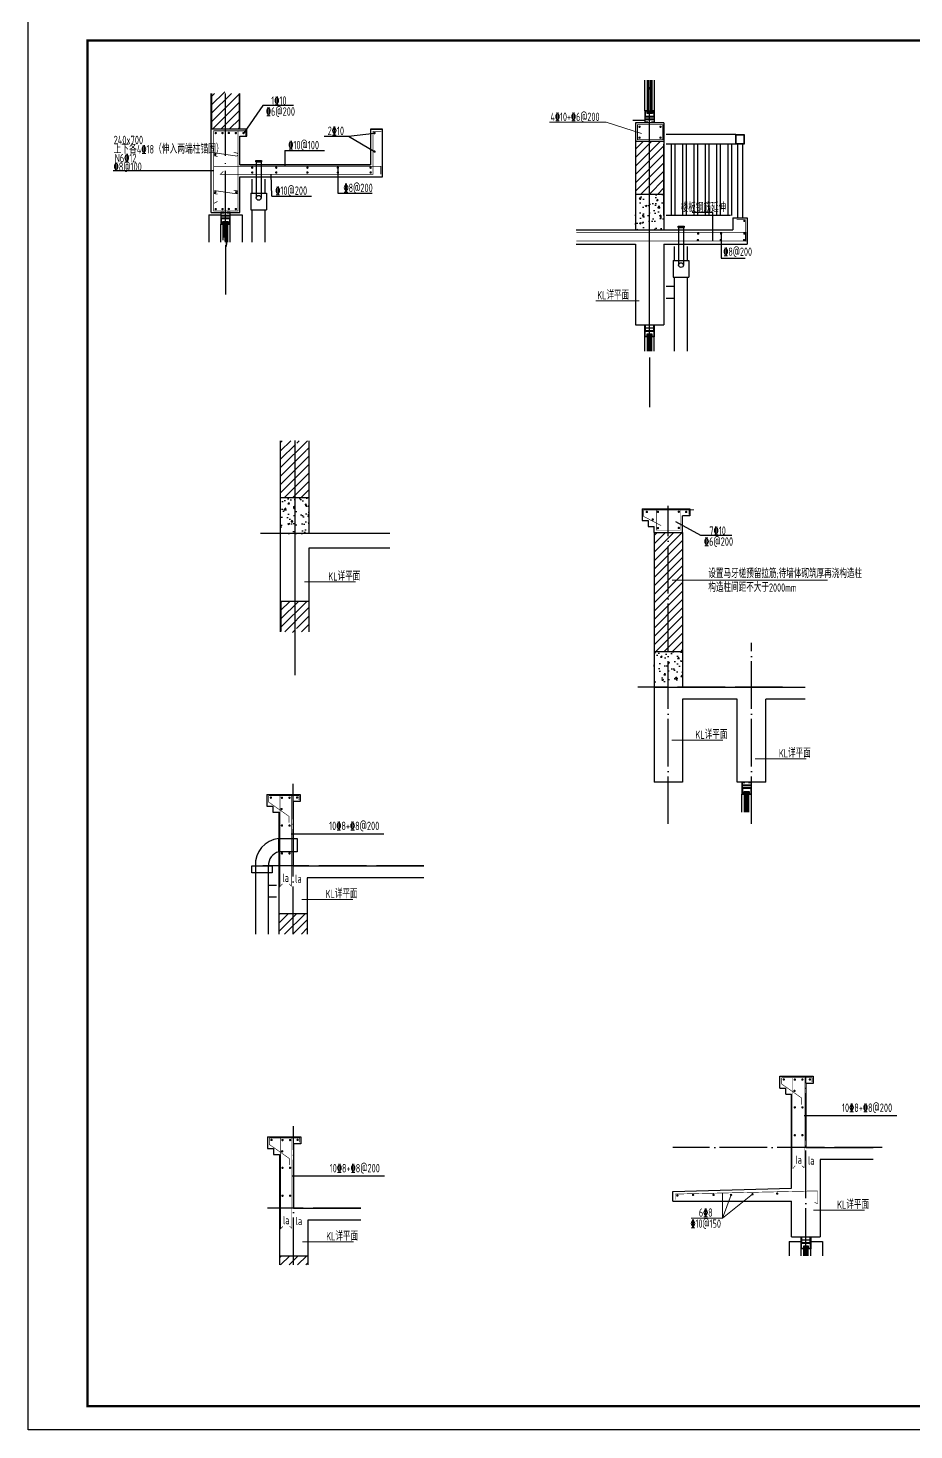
# Model space of a CAD drawing. Extents: x -638872 to -278819, y -139534 to 213996.
# Drawn here: x -353119 to -345667, y -121714 to -109929 of the extents above; entities that cross this region are included whole.
import ezdxf
from ezdxf.enums import TextEntityAlignment as Align

# ---------------------------------------------------------------- set-up
doc = ezdxf.new("R2010")
doc.units = 0
doc.header["$LTSCALE"] = 1000
doc.header["$MEASUREMENT"] = 0
doc.linetypes.add('DOTE', pattern=[2.42, 2, -0.2, 0.02, -0.2])
for name, color, linetype in [('0 - 填充', 250, 'CONTINUOUS'), ('AXIS', 171, 'CONTINUOUS'), ('BALCONY', 6, 'CONTINUOUS'), ('DOTE', 14, 'DOTE'), ('E_WINDOW', 132, 'CONTINUOUS'), ('LATRINE', 6, 'CONTINUOUS'), ('LVTRY', 6, 'CONTINUOUS'), ('PUB_HATCH', 8, 'CONTINUOUS'), ('PUB_WALL', 9, 'CONTINUOUS'), ('REIN', 1, 'CONTINUOUS'), ('S_WALL', 9, 'CONTINUOUS'), ('SURFACE', 6, 'CONTINUOUS'), ('THICK', 6, 'CONTINUOUS'), ('TK', 4, 'CONTINUOUS'), ('WALL', 9, 'CONTINUOUS'), ('WINDOW', 140, 'CONTINUOUS'), ('室外线条', 151, 'CONTINUOUS'), ('栏杆', 144, 'CONTINUOUS')]:
    doc.layers.add(name, color=color, linetype=linetype)
for name, color, linetype, lineweight in [('COLU_DIM', 3, 'CONTINUOUS', 0), ('COLU_HATCH', 251, 'CONTINUOUS', 0), ('FLOOR_UP_TEXT', 7, 'CONTINUOUS', 0), ('REIND', 1, 'CONTINUOUS', 0), ('REINL', 1, 'CONTINUOUS', 0)]:
    doc.layers.add(name, color=color, linetype=linetype, lineweight=lineweight)
doc.styles.add('TSSD_REIN', font='tssdeng.shx', dxfattribs={"width": 0.7, "bigfont": 'tssdchn.shx'})
pattern_1 = [(45, (-847765.317, -612588.153), (-35.3553532, 35.3553532), [])]

# ---------------------------------------------------------------- blocks, each defined once
blk = doc.blocks.new('GeYuanFrame_32046168', base_point=(20.09, 4.53))
at = {"layer": 'TK'}
blk.add_lwpolyline([(20.09, 4.53), (20.09, 598.53), (861.09, 598.53), (861.09, 4.53)], close=True, dxfattribs=at)
at = {"layer": 'TK', "const_width": 1}
blk.add_lwpolyline([(45.09, 588.53), (851.09, 588.53), (851.09, 14.53), (45.09, 14.53)], close=True, dxfattribs=at)

msp = doc.modelspace()

# ---------------------------------------------------------------- hatches: boundary and pattern name
at = {"layer": '0 - 填充'}
h = msp.add_hatch(dxfattribs=at)
h.set_pattern_fill('普通砖', color=256, scale=20, style=0)
h.set_pattern_definition([(45, (-967577.356, -524839.673), (-35.3553532, 35.3553532), [])])
h.paths.add_polyline_path([(-351457.78, -110779.5), (-351337.78, -110779.5), (-351337.78, -110478.34), (-351439.66, -110478.34), (-351454.56, -110520.34), (-351457.78, -110502.12)])
h.paths.add_polyline_path([(-351457.78, -110502.12), (-351469.37, -110436.34), (-351484.66, -110478.34), (-351577.78, -110478.34), (-351577.78, -110779.5), (-351457.78, -110779.5)])
h = msp.add_hatch(dxfattribs=at)
h.set_pattern_fill('普通砖', color=256, scale=20, style=0)
h.set_pattern_definition([(45, (-813955.494, -457462.36), (-35.355353, 35.355353), [])])
h.paths.add_polyline_path([(-347770.53, -110879.08), (-348010.53, -110879.08), (-348010.53, -111325.08), (-347770.53, -111325.08)])
h = msp.add_hatch(dxfattribs=at)
h.set_pattern_fill('混凝土', color=256, scale=20, style=0)
h.set_pattern_definition([(50, (-813955.49, -457498.26), (143.452037, -12.550427), [15, -165]), (355, (-813955.5, -457498.26), (-27.750267, 150.438427), [12, -132]), (100.4514, (-813943.54, -457499.31), (115.701876, 137.88791), [12.748038, -140.228422]), (46.1842, (-813955.5, -457458.26), (213.44821, -33.103803), [22.5, -247.5]), (96.6356, (-813937.7, -457461.02), (186.93254, 194.823574), [19.12206, -210.3426]), (351.1842, (-813955.5, -457458.26), (186.93239, 194.82372), [18, -198]), (21, (-813935.49, -457468.26), (119.38141, -80.523778), [15, -165]), (326, (-813935.5, -457468.26), (48.663066, 145.03001), [12, -132]), (71.4514, (-813925.55, -457474.97), (168.044526, 64.5061), [12.748038, -140.228422]), (37.5, (-813955.494, -457498.26), (2.431971, 66.5787708), [0, -130.4, 0, -134, 0, -132.5]), (7.5, (-813955.494, -457498.26), (52.6139075, 78.882342), [0, -76.4, 0, -127.4, 0, -50.5]), (327.5, (-814000.094, -457498.26), (106.764487, -4.5109743), [0, -50, 0, -156, 0, -207]), (317.5, (-814020.09, -457498.26), (116.637234, 20.020996), [0, -65, 0, -103.6, 0, -147])])
h.paths.add_polyline_path([(-347770.53, -111325.08), (-348010.53, -111325.08), (-348010.53, -111625.08), (-347770.53, -111625.08)])
at = {"layer": 'PUB_HATCH'}
h = msp.add_hatch(dxfattribs=at)
h.set_pattern_fill('普通砖', color=256, scale=20, style=0)
h.set_pattern_definition(pattern_1)
h.paths.add_polyline_path([(-350802.73, -113398.51), (-350753.87, -113398.51), (-350753.87, -113475.24), (-350773.69, -113476.6)], flags=17)
h.paths.add_polyline_path([(-350851.37, -113398.51), (-350866.66, -113440.51), (-350874.06, -113398.51), (-350881.47, -113440.51), (-350896.37, -113398.51), (-350993.87, -113398.51), (-350993.87, -113878.51), (-350753.87, -113878.51), (-350753.87, -113581.78), (-350801.62, -113578.51), (-350753.87, -113575.24), (-350753.87, -113481.78), (-350801.62, -113478.51), (-350773.69, -113476.6), (-350802.73, -113398.51)])
h = msp.add_hatch(dxfattribs=at)
h.set_pattern_fill('混凝土', color=256, scale=20, style=0)
h.set_pattern_definition([(50, (-847765.32, -612624.05), (143.452037, -12.550427), [15, -165]), (355, (-847765.32, -612624.05), (-27.750267, 150.438427), [12, -132]), (100.4514, (-847753.36, -612625.1), (115.701876, 137.887908), [12.748038, -140.228422]), (46.1842, (-847765.32, -612584.05), (213.44821, -33.103803), [22.5, -247.5]), (96.6356, (-847747.53, -612586.81), (186.93254, 194.823574), [19.12206, -210.3426]), (351.1842, (-847765.32, -612584.05), (186.93239, 194.82372), [18, -198]), (21, (-847745.32, -612594.05), (119.38141, -80.523778), [15, -165]), (326, (-847745.32, -612594.05), (48.663066, 145.03001), [12, -132]), (71.4514, (-847735.37, -612600.77), (168.044526, 64.5061), [12.748038, -140.228422]), (37.5, (-847765.317, -612624.055), (2.431971, 66.5787708), [0, -130.4, 0, -134, 0, -132.5]), (7.5, (-847765.32, -612624.055), (52.6139075, 78.8823424), [0, -76.4, 0, -127.4, 0, -50.5]), (327.5, (-847809.917, -612624.055), (106.7644872, -4.5109743), [0, -50, 0, -156, 0, -207]), (317.5, (-847829.92, -612624.055), (116.637234, 20.020996), [0, -65, 0, -103.6, 0, -147])])
h.paths.add_polyline_path([(-350993.87, -113878.51), (-350753.87, -113878.51), (-350753.87, -114178.51), (-350993.87, -114178.51)])
h = msp.add_hatch(dxfattribs=at)
h.set_pattern_fill('普通砖', color=256, scale=20, style=0)
h.set_pattern_definition([(45, (-849751.256, -633558.27), (-35.3553532, 35.3553532), [])])
h.paths.add_polyline_path([(-347613.69, -114169.72), (-347853.69, -114169.72), (-347853.69, -115169.72), (-347613.69, -115169.72), (-347613.69, -114871.76), (-347646.43, -114869.52), (-347613.69, -114867.28), (-347613.69, -114772.45), (-347656.43, -114769.52), (-347613.69, -114766.59)])
h = msp.add_hatch(dxfattribs=at)
h.set_pattern_fill('普通砖', color=256, scale=20, style=0)
h.set_pattern_definition(pattern_1)
h.paths.add_polyline_path([(-350993.87, -114748.51), (-350753.87, -114748.51), (-350753.87, -115004.23), (-350851.37, -115004.23), (-350866.66, -114962.23), (-350881.47, -115046.23), (-350896.37, -115004.23), (-350993.87, -115004.23)])
h = msp.add_hatch(dxfattribs=at)
h.set_pattern_fill('混凝土', color=256, scale=20, style=0)
h.set_pattern_definition([(50, (-849751.26, -633594.17), (143.452037, -12.550427), [15, -165]), (355, (-849751.26, -633594.17), (-27.750267, 150.438427), [12, -132]), (100.4514, (-849739.3, -633595.22), (115.701876, 137.887908), [12.748038, -140.228422]), (46.1842, (-849751.26, -633554.17), (213.44821, -33.103803), [22.5, -247.5]), (96.6356, (-849733.47, -633556.93), (186.93254, 194.823574), [19.12206, -210.3426]), (351.1842, (-849751.26, -633554.17), (186.93239, 194.82372), [18, -198]), (21, (-849731.26, -633564.17), (119.38141, -80.523778), [15, -165]), (326, (-849731.26, -633564.17), (48.663066, 145.03001), [12, -132]), (71.4514, (-849721.31, -633570.88), (168.044526, 64.5061), [12.748038, -140.228422]), (37.5, (-849751.256, -633594.17), (2.431971, 66.5787708), [0, -130.4, 0, -134, 0, -132.5]), (7.5, (-849751.256, -633594.17), (52.6139075, 78.8823424), [0, -76.4, 0, -127.4, 0, -50.5]), (327.5, (-849795.856, -633594.17), (106.7644872, -4.5109743), [0, -50, 0, -156, 0, -207]), (317.5, (-849815.86, -633594.17), (116.637234, 20.020996), [0, -65, 0, -103.6, 0, -147])])
h.paths.add_polyline_path([(-347613.69, -115169.72), (-347853.69, -115169.72), (-347853.69, -115469.72), (-347613.69, -115469.72)])
h = msp.add_hatch(dxfattribs=at)
h.set_pattern_fill('普通砖', color=256, scale=20, style=0)
h.set_pattern_definition([(45, (-891837.644, -676949.74), (-35.3553532, 35.3553532), [])])
h.paths.add_polyline_path([(-350769.6, -117371.76), (-351009.6, -117371.76), (-351009.6, -117546.76), (-350769.6, -117546.76)])
h = msp.add_hatch(dxfattribs=at)
h.set_pattern_fill('普通砖', color=256, scale=20, style=0)
h.set_pattern_definition([(45, (-889138.9, -679614.313), (-35.3553532, 35.3553532), [])])
h.paths.add_polyline_path([(-350764.86, -120249.32), (-351004.86, -120249.32), (-351004.86, -120327.32), (-350764.86, -120327.32)])
at = {"layer": '栏杆'}
h = msp.add_hatch(dxfattribs=at)
h.set_pattern_fill('ANSI32', color=250, scale=20, angle=45)
h.set_pattern_definition([(90, (-813955.49, -457498.26), (-95.25, 7e-15), []), (90, (-813923.74, -457466.51), (-95.25, 7e-15), [])])
h.paths.add_polyline_path([(-347150.53, -111505.08), (-347150.53, -110905.08), (-347770.53, -110905.08), (-347770.53, -111505.08)])

# ---------------------------------------------------------------- linework, layer by layer
at = {"layer": 'AXIS'}
for p, q in [((-351457.78, -111754.02), (-351457.78, -112170.24)), ((-347890.53, -112699.59), (-347890.53, -113115.82)), ((-350874.06, -115004.23), (-350874.06, -115369.56, 0))]:
    msp.add_line(p, q, dxfattribs=at)
at = {"layer": 'BALCONY'}
for p, q in [((-351144.2, -110580.65), (-351302.09, -110806.58)), ((-350885.3, -110580.65), (-351144.2, -110580.65)), ((-350627.24, -110838.73), (-350424.6, -110838.73)), ((-350424.6, -110838.73), (-350204.06, -110812.23)), ((-350424.6, -110838.73), (-350204.06, -110968)), ((-350958.38, -110958.67), (-350626.17, -110958.67)), ((-350958.38, -110958.67), (-350958.38, -111092.43)), ((-351067.84, -111341.58), (-351073.59, -111158.71)), ((-351067.84, -111341.58), (-350735.63, -111341.58))]:
    msp.add_line(p, q, dxfattribs=at)
msp.add_lwpolyline([(-350512.54, -111103), (-350512.54, -111318.69), (-350223.01, -111318.69)], dxfattribs=at)
at = {"layer": 'BALCONY', "ltscale": 0.5}
for points in [[(-347358.96, -111720.26), (-347358.96, -111479.26), (-347531.94, -111479.26)], [(-347290.05, -111656.9), (-347290.05, -111829.7), (-347290.05, -111863.01), (-347085.68, -111863.01)]]:
    msp.add_lwpolyline(points, dxfattribs=at)
at = {"layer": 'COLU_DIM'}
msp.add_line((-347630.91, -113980.18), (-347519.51, -113980.18), dxfattribs=at)
at = {"layer": 'DOTE'}
msp.add_line((-347890.53, -112645.26), (-347890.53, -110366.76), dxfattribs=at)
at = {"layer": 'DOTE', "ltscale": 0.3}
msp.add_line((-351457.78, -111730.24), (-351457.78, -110478.34), dxfattribs=at)
at = {"layer": 'DOTE', "ltscale": 1.5}
for p, q in [((-350873.87, -113397.42), (-350873.87, -115003.14)), ((-350075.35, -114178.51), (-351162.66, -114178.51))]:
    msp.add_line(p, q, dxfattribs=at)
at = {"layer": 'DOTE', "ltscale": 0.2}
for p, q in [((-347733.69, -116619.72), (-347733.69, -113945.61)), ((-347033.69, -116619.72), (-347033.69, -115097.27)), ((-346771.85, -115469.72), (-347989.19, -115469.72)), ((-346576.03, -120250.05), (-346576.03, -118740.88)), ((-345935.13, -119340.88), (-347696.03, -119340.88))]:
    msp.add_line(p, q, dxfattribs=at)
at = {"layer": 'DOTE', "linetype": 'DOTE', "ltscale": 0.2}
for p, q in [((-350889.6, -117546.76), (-350889.6, -116282.72)), ((-349789.06, -116971.76), (-351145.1, -116971.76)), ((-350884.86, -120327.32), (-350884.86, -119160.28)), ((-350320.12, -119849.32), (-351104.86, -119849.32))]:
    msp.add_line(p, q, dxfattribs=at)
at = {"layer": 'E_WINDOW'}
for p, q in [((-347930.53, -110623.95), (-347930.53, -110366.76)), ((-347909.03, -110623.95), (-347909.03, -110366.76)), ((-347870.53, -110623.95), (-347870.53, -110366.76)), ((-347850.53, -110623.95), (-347850.53, -110366.76)), ((-347931.28, -112645.26), (-347931.28, -112525.08)), ((-347909.78, -112645.26), (-347909.78, -112525.08)), ((-347871.28, -112645.26), (-347871.28, -112525.08)), ((-347851.28, -112645.26), (-347851.28, -112525.08)), ((-347113.69, -116519.72), (-347113.69, -116369.72)), ((-347093.69, -116519.72), (-347093.69, -116369.72)), ((-347055.19, -116519.72), (-347055.19, -116369.72)), ((-347033.69, -116519.72), (-347033.69, -116369.72)), ((-346616.03, -120250.05), (-346616.03, -120190.88)), ((-346594.53, -120250.05), (-346594.53, -120190.88)), ((-346556.03, -120250.05), (-346556.03, -120190.88)), ((-346536.03, -120250.05), (-346536.03, -120190.88))]:
    msp.add_line(p, q, dxfattribs=at)
at = {"layer": 'E_WINDOW', "color": 251}
for p, q in [((-347902.53, -110637.95), (-347902.53, -110643.95)), ((-347902.53, -110637.95), (-347878.53, -110637.95)), ((-347901.53, -110637.95), (-347901.53, -110643.95)), ((-347900.53, -110637.95), (-347900.53, -110643.95)), ((-347899.53, -110643.95), (-347881.53, -110637.95)), ((-347881.53, -110643.95), (-347899.53, -110637.95)), ((-347899.53, -110637.95), (-347899.53, -110643.95)), ((-347896.53, -110623.95), (-347884.53, -110631.95)), ((-347884.53, -110623.95), (-347896.53, -110631.95)), ((-347896.53, -110623.95), (-347884.53, -110623.95)), ((-347896.53, -110631.95), (-347884.53, -110631.95)), ((-347896.53, -110633.95), (-347884.53, -110633.95)), ((-347896.53, -110635.95), (-347884.53, -110635.95)), ((-347896.53, -110637.95), (-347884.53, -110637.95)), ((-347881.53, -110637.95), (-347881.53, -110643.95)), ((-347880.53, -110637.95), (-347880.53, -110643.95)), ((-347879.53, -110637.95), (-347879.53, -110643.95)), ((-347878.53, -110637.95), (-347878.53, -110643.95)), ((-347903.28, -112511.08), (-347903.28, -112505.08)), ((-347902.28, -112511.08), (-347902.28, -112505.08)), ((-347901.28, -112511.08), (-347901.28, -112505.08)), ((-347882.28, -112505.08), (-347900.28, -112511.08)), ((-347900.28, -112505.08), (-347882.28, -112511.08)), ((-347900.28, -112511.08), (-347900.28, -112505.08)), ((-347897.28, -112511.08), (-347885.28, -112511.08)), ((-347897.28, -112513.08), (-347885.28, -112513.08)), ((-347897.28, -112515.08), (-347885.28, -112515.08)), ((-347885.28, -112525.08), (-347897.28, -112517.08)), ((-347897.28, -112525.08), (-347885.28, -112517.08)), ((-347897.28, -112517.08), (-347885.28, -112517.08)), ((-347897.28, -112525.08), (-347885.28, -112525.08)), ((-347882.28, -112511.08), (-347882.28, -112505.08)), ((-347881.28, -112511.08), (-347881.28, -112505.08)), ((-347880.28, -112511.08), (-347880.28, -112505.08)), ((-347879.28, -112511.08), (-347879.28, -112505.08)), ((-347085.69, -116355.72), (-347085.69, -116349.72)), ((-347084.69, -116355.72), (-347084.69, -116349.72)), ((-347083.69, -116355.72), (-347083.69, -116349.72)), ((-347082.69, -116355.72), (-347082.69, -116349.72)), ((-347064.69, -116349.72), (-347082.69, -116355.72)), ((-347082.69, -116349.72), (-347064.69, -116355.72)), ((-347067.69, -116355.72), (-347079.69, -116355.72)), ((-347067.69, -116357.72), (-347079.69, -116357.72)), ((-347067.69, -116359.72), (-347079.69, -116359.72)), ((-347079.69, -116369.72), (-347067.69, -116361.72)), ((-347067.69, -116369.72), (-347079.69, -116361.72)), ((-347067.69, -116361.72), (-347079.69, -116361.72)), ((-347067.69, -116369.72), (-347079.69, -116369.72)), ((-347064.69, -116355.72), (-347064.69, -116349.72)), ((-347063.69, -116355.72), (-347063.69, -116349.72)), ((-347062.69, -116355.72), (-347062.69, -116349.72)), ((-347061.69, -116355.72), (-347061.69, -116349.72)), ((-346588.03, -120176.88), (-346588.03, -120170.88)), ((-346587.03, -120176.88), (-346587.03, -120170.88)), ((-346586.03, -120176.88), (-346586.03, -120170.88)), ((-346585.03, -120170.88), (-346567.03, -120176.88)), ((-346567.03, -120170.88), (-346585.03, -120176.88)), ((-346585.03, -120176.88), (-346585.03, -120170.88)), ((-346582.03, -120176.88), (-346570.03, -120176.88)), ((-346582.03, -120178.88), (-346570.03, -120178.88)), ((-346582.03, -120180.88), (-346570.03, -120180.88)), ((-346570.03, -120190.88), (-346582.03, -120182.88)), ((-346582.03, -120190.88), (-346570.03, -120182.88)), ((-346582.03, -120182.88), (-346570.03, -120182.88)), ((-346582.03, -120190.88), (-346570.03, -120190.88)), ((-346567.03, -120176.88), (-346567.03, -120170.88)), ((-346566.03, -120176.88), (-346566.03, -120170.88)), ((-346565.03, -120176.88), (-346565.03, -120170.88)), ((-346564.03, -120176.88), (-346564.03, -120170.88))]:
    msp.add_line(p, q, dxfattribs=at)
for points in [[(-347902.53, -110643.95), (-347902.53, -110366.76)], [(-347896.53, -110366.76), (-347896.53, -110637.95)], [(-347884.53, -110366.76), (-347884.53, -110637.95)], [(-347878.53, -110643.95), (-347878.53, -110366.76)], [(-347903.28, -112645.26), (-347903.28, -112511.08), (-347897.28, -112511.08), (-347897.28, -112645.26)], [(-347879.28, -112645.26), (-347879.28, -112511.08), (-347885.28, -112511.08), (-347885.28, -112645.26)], [(-347085.69, -116519.72), (-347085.69, -116355.72), (-347079.69, -116355.72), (-347079.69, -116519.72)], [(-347061.69, -116519.72), (-347061.69, -116355.72), (-347067.69, -116355.72), (-347067.69, -116519.72)], [(-346588.03, -120250.05), (-346588.03, -120176.88), (-346582.03, -120176.88), (-346582.03, -120250.05)], [(-346564.03, -120250.05), (-346564.03, -120176.88), (-346570.03, -120176.88), (-346570.03, -120250.05)]]:
    msp.add_lwpolyline(points, dxfattribs=at)
at = {"layer": 'E_WINDOW'}
for points in [[(-347930.53, -110623.95), (-347930.53, -110673.95), (-347850.53, -110673.95), (-347850.53, -110623.95), (-347870.53, -110623.95), (-347870.53, -110643.95), (-347909.03, -110643.95), (-347909.03, -110623.95)], [(-347927.53, -110626.95), (-347927.53, -110670.95), (-347853.53, -110670.95), (-347853.53, -110626.95), (-347867.53, -110626.95), (-347867.53, -110646.95), (-347912.03, -110646.95), (-347912.03, -110626.95)], [(-347875.53, -110723.95), (-347850.53, -110723.95), (-347850.53, -110673.95), (-347930.53, -110673.95), (-347930.53, -110723.95), (-347905.53, -110723.95), (-347905.53, -110720.95), (-347927.53, -110720.95), (-347927.53, -110698.95), (-347853.53, -110698.95), (-347853.53, -110720.95), (-347875.53, -110720.95)], [(-347853.53, -110695.95), (-347927.53, -110695.95), (-347927.53, -110676.95), (-347853.53, -110676.95)], [(-347876.28, -112425.08), (-347851.28, -112425.08), (-347851.28, -112475.08), (-347931.28, -112475.08), (-347931.28, -112425.08), (-347906.28, -112425.08), (-347906.28, -112428.08), (-347928.28, -112428.08), (-347928.28, -112450.08), (-347854.28, -112450.08), (-347854.28, -112428.08), (-347876.28, -112428.08)], [(-347931.28, -112525.08), (-347931.28, -112475.08), (-347851.28, -112475.08), (-347851.28, -112525.08), (-347871.28, -112525.08), (-347871.28, -112505.08), (-347909.78, -112505.08), (-347909.78, -112525.08)], [(-347854.28, -112453.08), (-347928.28, -112453.08), (-347928.28, -112472.08), (-347854.28, -112472.08)], [(-347928.28, -112522.08), (-347928.28, -112478.08), (-347854.28, -112478.08), (-347854.28, -112522.08), (-347868.28, -112522.08), (-347868.28, -112502.08), (-347912.78, -112502.08), (-347912.78, -112522.08)], [(-347088.69, -116269.72), (-347113.69, -116269.72), (-347113.69, -116319.72), (-347033.69, -116319.72), (-347033.69, -116269.72), (-347058.69, -116269.72), (-347058.69, -116272.72), (-347036.69, -116272.72), (-347036.69, -116294.72), (-347110.69, -116294.72), (-347110.69, -116272.72), (-347088.69, -116272.72)], [(-347110.69, -116297.72), (-347036.69, -116297.72), (-347036.69, -116316.72), (-347110.69, -116316.72)], [(-347033.69, -116369.72), (-347033.69, -116319.72), (-347113.69, -116319.72), (-347113.69, -116369.72), (-347093.69, -116369.72), (-347093.69, -116349.72), (-347055.19, -116349.72), (-347055.19, -116369.72)], [(-347036.69, -116366.72), (-347036.69, -116322.72), (-347110.69, -116322.72), (-347110.69, -116366.72), (-347096.69, -116366.72), (-347096.69, -116346.72), (-347052.19, -116346.72), (-347052.19, -116366.72)], [(-346561.03, -120090.88), (-346536.03, -120090.88), (-346536.03, -120140.88), (-346616.03, -120140.88), (-346616.03, -120090.88), (-346591.03, -120090.88), (-346591.03, -120093.88), (-346613.03, -120093.88), (-346613.03, -120115.88), (-346539.03, -120115.88), (-346539.03, -120093.88), (-346561.03, -120093.88)], [(-346616.03, -120190.88), (-346616.03, -120140.88), (-346536.03, -120140.88), (-346536.03, -120190.88), (-346556.03, -120190.88), (-346556.03, -120170.88), (-346594.53, -120170.88), (-346594.53, -120190.88)], [(-346539.03, -120118.88), (-346613.03, -120118.88), (-346613.03, -120137.88), (-346539.03, -120137.88)], [(-346613.03, -120187.88), (-346613.03, -120143.88), (-346539.03, -120143.88), (-346539.03, -120187.88), (-346553.03, -120187.88), (-346553.03, -120167.88), (-346597.53, -120167.88), (-346597.53, -120187.88)]]:
    msp.add_lwpolyline(points, close=True, dxfattribs=at)
at = {"layer": 'E_WINDOW', "color": 251}
for centre in [(-347896.53, -110640.95), (-347884.53, -110640.95), (-347897.28, -112508.08), (-347885.28, -112508.08), (-347079.69, -116352.72), (-347067.69, -116352.72), (-346582.03, -120173.88), (-346570.03, -120173.88)]:
    msp.add_circle(centre, 3, dxfattribs=at)
for centre, radius, start, end in [((-347905.78, -110623.95), 3.25, 0, 180), ((-347905.78, -110632.95), 3.25, 180, 0), ((-347905.78, -110623.95), 2.75, 0, 180), ((-347905.78, -110632.95), 2.75, 180, 0), ((-347874.53, -110623.95), 4, 0, 180), ((-347874.53, -110632.95), 4, 180, 0), ((-347874.53, -110623.95), 3.5, 0, 180), ((-347874.53, -110632.95), 3.5, 180, 0), ((-347906.53, -112516.08), 3.25, 0, 180), ((-347906.53, -112525.08), 3.25, 180, 0), ((-347906.53, -112516.08), 2.75, 0, 180), ((-347906.53, -112525.08), 2.75, 180, 0), ((-347875.28, -112516.08), 4, 0, 180), ((-347875.28, -112525.08), 4, 180, 0), ((-347875.28, -112516.08), 3.5, 0, 180), ((-347875.28, -112525.08), 3.5, 180, 0), ((-347089.69, -116360.72), 4, 0, 180), ((-347089.69, -116369.72), 4, 180, 0), ((-347089.69, -116360.72), 3.5, 0, 180), ((-347089.69, -116369.72), 3.5, 180, 0), ((-347058.44, -116360.72), 3.25, 0, 180), ((-347058.44, -116369.72), 3.25, 180, 0), ((-347058.44, -116360.72), 2.75, 0, 180), ((-347058.44, -116369.72), 2.75, 180, 0), ((-346591.28, -120181.88), 3.25, 0, 180), ((-346591.28, -120190.88), 3.25, 180, 0), ((-346591.28, -120181.88), 2.75, 0, 180), ((-346591.28, -120190.88), 2.75, 180, 0), ((-346560.03, -120181.88), 4, 0, 180), ((-346560.03, -120190.88), 4, 180, 0), ((-346560.03, -120181.88), 3.5, 0, 180), ((-346560.03, -120190.88), 3.5, 180, 0)]:
    msp.add_arc(centre, radius, start, end, dxfattribs=at)
at = {"layer": 'FLOOR_UP_TEXT', "color": 6}
for q in [(-347025.6, -119732.47), (-347206.06, -119738.44)]:
    msp.add_line((-347276.97, -119934.62), q, dxfattribs=at)
for points in [[(-348732.95, -110720.22), (-348257.14, -110720.22), (-347959.76, -110815.32)], [(-348342.18, -112222.57), (-347977.43, -112222.57)], [(-350792.7, -114585.76), (-350363.91, -114585.76)], [(-347700.56, -114571.57), (-346393.66, -114571.57)], [(-347704.69, -115916.26), (-347275.9, -115916.26)], [(-347003.64, -116072.26), (-346574.84, -116072.26)], [(-350815.46, -117255.14), (-350386.67, -117255.14)], [(-347540.85, -119934.62), (-347276.97, -119934.62), (-347276.97, -119722.3)], [(-346513.42, -119866.97), (-346084.62, -119866.97)], [(-350810.73, -120132.7), (-350381.94, -120132.7)]]:
    msp.add_lwpolyline(points, dxfattribs=at)
at = {"layer": 'LVTRY'}
for p, q in [((-351203.73, -111053.67), (-351203.73, -111043.67)), ((-351203.73, -111043.67), (-351153.73, -111043.67)), ((-351203.73, -111053.67), (-351153.73, -111053.67)), ((-351198.69, -111053.67), (-351198.69, -111356.75)), ((-351158.69, -111053.67), (-351158.69, -111356.75)), ((-351153.73, -111043.67), (-351153.73, -111053.67)), ((-351233.73, -111317.51), (-351233.73, -111199.5)), ((-351123.73, -111317.51), (-351123.73, -111199.5)), ((-351243.73, -111317.51), (-351113.73, -111317.51)), ((-351243.73, -111317.51), (-351243.73, -111457.51)), ((-351113.73, -111317.51), (-351113.73, -111457.51)), ((-351243.73, -111457.51), (-351113.73, -111457.51)), ((-351233.73, -111730.24), (-351233.73, -111457.51)), ((-351123.73, -111730.24), (-351123.73, -111457.51)), ((-347651.49, -111605.08), (-347651.49, -111595.08)), ((-347651.49, -111595.08), (-347601.49, -111595.08)), ((-347601.49, -111595.08), (-347601.49, -111605.08)), ((-347651.49, -111605.08), (-347601.49, -111605.08)), ((-347646.45, -111605.08), (-347646.45, -111922.33)), ((-347606.45, -111605.08), (-347606.45, -111922.33)), ((-347681.49, -111883.09), (-347681.49, -111765.08)), ((-347571.49, -111883.09), (-347571.49, -111765.08)), ((-347691.49, -111883.09), (-347561.49, -111883.09)), ((-347691.49, -111883.09), (-347691.49, -112023.09)), ((-347561.49, -111883.09), (-347561.49, -112023.09)), ((-347691.49, -112023.09), (-347561.49, -112023.09)), ((-347681.49, -112645.26), (-347681.49, -112023.09)), ((-347571.49, -112645.26), (-347571.49, -112023.09)), ((-347681.49, -112101.64), (-347750.53, -112101.64)), ((-347681.49, -112201.64), (-347750.53, -112201.64))]:
    msp.add_line(p, q, dxfattribs=at)
for centre in [(-351178.69, -111356.75), (-347626.45, -111922.33)]:
    msp.add_circle(centre, 20, dxfattribs=at)
at = {"layer": 'PUB_WALL', "const_width": 8}
for points in [[(-351573.78, -110779.5), (-351573.78, -110478.34)], [(-351341.78, -110779.5), (-351341.78, -110478.34)], [(-350989.87, -115004.23), (-350989.87, -114748.51)], [(-350757.87, -115004.23), (-350757.87, -114748.51)]]:
    msp.add_lwpolyline(points, dxfattribs=at)
at = {"layer": 'REIN', "const_width": 10}
for points in [[(-351545.22, -110811.84, 1), (-351535.22, -110811.84, 1)], [(-351487.67, -110811.84, 1), (-351477.67, -110811.84, 1)], [(-351434.97, -110811.02, 1), (-351424.97, -110811.02, 1)], [(-351375.72, -110811.84, 1), (-351365.72, -110811.84, 1)], [(-351310.76, -110811.84, 1), (-351300.76, -110811.84, 1)], [(-350209.06, -110812.23, 1), (-350199.06, -110812.23, 1)], [(-351548.56, -110992.56, 1), (-351538.56, -110992.56, 1)], [(-350209.06, -110968, 1), (-350199.06, -110968, 1)], [(-351238.06, -111103, 1), (-351228.06, -111103, 1)], [(-351035.58, -111103, 1), (-351025.58, -111103, 1)], [(-350773.94, -111103, 1), (-350763.94, -111103, 1)], [(-350517.54, -111103, 1), (-350507.54, -111103, 1)], [(-350241.97, -111103, 1), (-350231.97, -111103, 1)], [(-351238.06, -111143.8, 1), (-351228.06, -111143.8, 1)], [(-351035.58, -111143.8, 1), (-351025.58, -111143.8, 1)], [(-350773.94, -111143.8, 1), (-350763.94, -111143.8, 1)], [(-350517.54, -111143.8, 1), (-350507.54, -111143.8, 1)], [(-350241.97, -111143.8, 1), (-350231.97, -111143.8, 1)], [(-351548.56, -111310, 1), (-351538.56, -111310, 1)], [(-351372.26, -111309.35, 1), (-351362.26, -111309.35, 1)], [(-351545.22, -111451.22, 1), (-351535.22, -111451.22, 1)], [(-351487.67, -111451.22, 1), (-351477.67, -111451.22, 1)], [(-351434.97, -111450.4, 1), (-351424.97, -111450.4, 1)], [(-351375.72, -111451.22, 1), (-351365.72, -111451.22, 1)], [(-347088.85, -111550.66, -1), (-347098.85, -111550.66, -1)], [(-347479.99, -111711.94, -1), (-347489.99, -111711.94, -1)], [(-347477.28, -111656.9, -1), (-347487.28, -111656.9, -1)], [(-347287.76, -111711.94, -1), (-347297.76, -111711.94, -1)], [(-347285.05, -111656.9, -1), (-347295.05, -111656.9, -1)], [(-347091.55, -111711.94, -1), (-347101.55, -111711.94, -1)], [(-347088.85, -111656.9, -1), (-347098.85, -111656.9, -1)]]:
    msp.add_lwpolyline(points, format="xyb", close=True, dxfattribs=at)
at = {"layer": 'REIN', "const_width": 6}
for points in [[(-348507.63, -111720.05), (-347084.56, -111720.05), (-347084.56, -111540.92), (-347159.81, -111540.92)], [(-348507.63, -111646.43), (-347079.1, -111646.43), (-347079.1, -111723.82)]]:
    msp.add_lwpolyline(points, dxfattribs=at)
at = {"layer": 'REIND', "const_width": 10}
for points in [[(-347980.56, -110759.38, 1), (-347970.56, -110759.38, 1)], [(-347803.98, -110759.38, 1), (-347793.98, -110759.38, 1)], [(-347980.56, -110850.86, 1), (-347970.56, -110850.86, 1)], [(-347803.98, -110850.86, 1), (-347793.98, -110850.86, 1)]]:
    msp.add_lwpolyline(points, format="xyb", close=True, dxfattribs=at)
at = {"layer": 'REINL', "ltscale": 0.5, "const_width": 6}
msp.add_lwpolyline([(-347992.54, -110741.07), (-347779.55, -110741.07), (-347779.55, -110868.15), (-347992.54, -110868.15)], close=True, dxfattribs=at)
at = {"layer": 'REINL', "const_width": 6}
msp.add_lwpolyline([(-351558.22, -110793.43), (-351353.16, -110793.43), (-351353.16, -111467.61), (-351558.22, -111467.61)], close=True, dxfattribs=at)
at = {"layer": 'REINL'}
for points, const_width in [([(-351475.34, -111134.7), (-351501.7, -111158.71), (-350216.89, -111158.71), (-350216.89, -110796.42), (-350148.01, -110796.42)], 6), ([(-351353.16, -110793.43), (-351289.07, -110793.43), (-351289.07, -110834.93)], 6), ([(-351558.22, -111092.43), (-350151.53, -111092.43), (-350151.53, -111159.41)], 6), ([(-351558.22, -111122.36), (-351558.22, -111404.76), (-351525.07, -111387.17)], 6), ([(-347559.89, -114020.62), (-347559.89, -113980.18), (-347941.46, -113980.18), (-347941.46, -114034.46), (-347793.36, -114112.18)], 5), ([(-347835.19, -113980.18), (-347835.19, -114150.33), (-347630.91, -114150.33), (-347630.91, -113980.18), (-347835.19, -113980.18)], 5), ([(-351094.68, -116382.8), (-350904.58, -116382.8), (-350904.58, -117140.76), (-350923.75, -117123.4)], 5), ([(-351094.68, -116382.8), (-351094.68, -116436.02), (-350924.61, -116555.39), (-350924.61, -116609.71)], 5), ([(-350838.68, -116419.67), (-350838.68, -116382.8), (-350999.63, -116382.8), (-350999.63, -117146.84), (-350979.15, -117123.89)], 5), ([(-346781.12, -118751.92), (-346591.02, -118751.92), (-346591.02, -119509.89), (-346610.19, -119492.53)], 5), ([(-346781.12, -118751.92), (-346781.12, -118805.14), (-346611.04, -118924.51), (-346611.04, -118978.83)], 5), ([(-346525.12, -118788.8), (-346525.12, -118751.92), (-346686.07, -118751.92), (-346686.07, -119515.96), (-346665.59, -119493.02)], 5), ([(-351089.95, -119260.37), (-350899.85, -119260.37), (-350899.85, -120018.33), (-350919.02, -120000.97)], 5), ([(-351089.95, -119260.37), (-351089.95, -119313.58), (-350919.88, -119432.95), (-350919.88, -119487.27)], 5), ([(-350833.95, -119297.24), (-350833.95, -119260.37), (-350994.9, -119260.37), (-350994.9, -120024.4), (-350974.42, -120001.46)], 5), ([(-347673.25, -119777.04), (-347673.25, -119731.11), (-346478.4, -119704.54), (-346478.4, -119812.33), (-346503.31, -119800.02)], 5)]:
    msp.add_lwpolyline(points, dxfattribs=dict(at, const_width=const_width))
at = {"layer": 'REINL', "const_width": 6}
for points in [[(-351388.13, -110975.81), (-351364.36, -110979.13, -0.99992543), (-351367.95, -111004.88), (-351543.63, -110979.13, 1.00007458), (-351547.22, -111004.88), (-351523.45, -111008.2)], [(-351388.13, -111293.25), (-351364.36, -111296.57, -0.99992543), (-351367.95, -111322.32), (-351543.63, -111296.57, 1.00007458), (-351547.22, -111322.32), (-351523.45, -111325.64)]]:
    msp.add_lwpolyline(points, format="xyb", dxfattribs=at)
at = {"layer": 'REINL', "const_width": 10}
for points in [[(-347909.2, -113997.08, -1), (-347919.2, -113997.08, -1)], [(-347859.81, -114060.76, -1), (-347869.81, -114060.76, -1)], [(-347815.45, -113996.72, -1), (-347825.45, -113996.72, -1)], [(-347639.69, -113995.23, -1), (-347649.69, -113995.23, -1)], [(-347578.02, -113997.08, -1), (-347588.02, -113997.08, -1)], [(-347815.45, -114132.89, -1), (-347825.45, -114132.89, -1)], [(-347639.69, -114131.4, -1), (-347649.69, -114131.4, -1)], [(-351070.57, -116398.82, -1), (-351080.57, -116398.82, -1)], [(-350978.07, -116399.53, -1), (-350988.07, -116399.53, -1)], [(-350914.41, -116399.53, -1), (-350924.41, -116399.53, -1)], [(-350850.95, -116398.29, -1), (-350860.95, -116398.29, -1)], [(-350980.91, -116494.6, -1), (-350990.91, -116494.6, -1)], [(-350978.07, -116633.18, -1), (-350988.07, -116633.18, -1)], [(-350914.41, -116633.18, -1), (-350924.41, -116633.18, -1)], [(-350978.07, -116867.38, -1), (-350988.07, -116867.38, -1)], [(-350914.41, -116867.38, -1), (-350924.41, -116867.38, -1)], [(-346757, -118767.95, -1), (-346767, -118767.95, -1)], [(-346664.5, -118768.65, -1), (-346674.5, -118768.65, -1)], [(-346600.85, -118768.65, -1), (-346610.85, -118768.65, -1)], [(-346537.39, -118767.41, -1), (-346547.39, -118767.41, -1)], [(-346667.34, -118863.72, -1), (-346677.34, -118863.72, -1)], [(-346664.5, -119002.3, -1), (-346674.5, -119002.3, -1)], [(-346600.85, -119002.3, -1), (-346610.85, -119002.3, -1)], [(-346664.5, -119236.5, -1), (-346674.5, -119236.5, -1)], [(-346600.85, -119236.5, -1), (-346610.85, -119236.5, -1)], [(-351065.83, -119276.39, -1), (-351075.83, -119276.39, -1)], [(-350976.18, -119372.16, -1), (-350986.18, -119372.16, -1)], [(-350973.34, -119277.09, -1), (-350983.34, -119277.09, -1)], [(-350909.68, -119277.09, -1), (-350919.68, -119277.09, -1)], [(-350846.22, -119275.85, -1), (-350856.22, -119275.85, -1)], [(-350973.34, -119510.74, -1), (-350983.34, -119510.74, -1)], [(-350909.68, -119510.74, -1), (-350919.68, -119510.74, -1)], [(-350973.34, -119744.94, -1), (-350983.34, -119744.94, -1)], [(-350909.68, -119744.94, -1), (-350919.68, -119744.94, -1)], [(-347662.52, -119744.22, 1), (-347652.52, -119744.22, 1)], [(-347530.56, -119738.44, 1), (-347520.56, -119738.44, 1)], [(-347357.89, -119738.46, 1), (-347347.89, -119738.46, 1)], [(-347211.06, -119738.44, 1), (-347201.06, -119738.44, 1)], [(-347030.6, -119732.47, 1), (-347020.6, -119732.47, 1)], [(-346822.52, -119727.16, 1), (-346812.52, -119727.16, 1)]]:
    msp.add_lwpolyline(points, format="xyb", close=True, dxfattribs=at)
at = {"layer": 'S_WALL'}
for p, q in [((-351577.78, -110779.5), (-351577.78, -110478.34)), ((-351337.78, -110779.5), (-351337.78, -110478.34)), ((-347770.53, -110725.08), (-348010.53, -110725.08)), ((-348010.53, -110725.08), (-348010.53, -111625.08)), ((-347770.53, -110725.08), (-347770.53, -111625.08)), ((-351277.78, -110779.5), (-351577.78, -110779.5)), ((-351577.78, -111479.5), (-351577.78, -110779.5)), ((-351337.78, -111079.5), (-351337.78, -110839.5)), ((-351337.78, -110839.5), (-351277.78, -110839.5)), ((-351277.78, -110839.5), (-351277.78, -110779.5)), ((-350137.78, -110779.5), (-350237.78, -110779.5)), ((-350237.78, -110779.5), (-350237.78, -111079.5)), ((-350137.78, -111179.5), (-350137.78, -110779.5)), ((-348006.53, -110879.08), (-347766.53, -110879.08)), ((-350237.78, -111079.5), (-351337.78, -111079.5)), ((-351337.78, -111479.5), (-351337.78, -111179.5)), ((-351337.78, -111179.5), (-350137.78, -111179.5)), ((-348010.53, -111325.08), (-347770.53, -111325.08)), ((-351577.78, -111479.5), (-351337.78, -111479.5)), ((-347190.53, -111525.08), (-347070.53, -111525.08)), ((-347190.53, -111525.08), (-347190.53, -111625.08)), ((-347070.53, -111525.08), (-347070.53, -111745.08)), ((-348507.63, -111625.08), (-347770.53, -111625.08)), ((-347770.53, -111625.08), (-347190.53, -111625.08)), ((-348507.63, -111745.08), (-348010.53, -111745.08)), ((-348010.53, -111745.08), (-348010.53, -112425.08)), ((-347770.53, -111745.08), (-347770.53, -112425.08)), ((-347770.53, -111745.08), (-347070.53, -111745.08)), ((-348010.53, -112425.08), (-347770.53, -112425.08)), ((-348010.53, -112425.08), (-347770.53, -112425.08)), ((-350993.87, -113878.51), (-350993.87, -113398.51)), ((-350753.87, -113878.51), (-350753.87, -113398.51)), ((-350993.87, -114178.51), (-350993.87, -113878.51)), ((-350753.87, -113878.51), (-350993.87, -113878.51)), ((-350753.87, -114178.51), (-350753.87, -113878.51)), ((-347953.69, -113969.72), (-347553.69, -113969.72)), ((-347953.69, -113969.72), (-347953.69, -114069.72)), ((-347953.69, -114069.72), (-347903.69, -114069.72)), ((-347903.69, -114069.72), (-347903.69, -114119.72)), ((-347553.69, -114029.72), (-347613.69, -114029.72)), ((-347613.69, -114169.72), (-347613.69, -114029.72)), ((-347553.69, -113969.72), (-347553.69, -114029.72)), ((-350091.88, -114178.51), (-350993.87, -114178.51)), ((-350993.87, -114748.51), (-350993.87, -114178.51)), ((-347903.69, -114119.72), (-347853.69, -114119.72)), ((-347853.69, -114169.72), (-347853.69, -114119.72)), ((-347853.69, -114169.72), (-347853.69, -116269.72)), ((-347853.69, -114169.72), (-347613.69, -114169.72)), ((-347613.69, -114169.72), (-347613.69, -115469.72)), ((-350753.87, -114748.51), (-350753.87, -114298.51)), ((-350753.87, -114298.51), (-350075.35, -114298.51)), ((-350753.87, -114748.51), (-350993.87, -114748.51)), ((-350993.87, -115004.23), (-350993.87, -114748.51)), ((-350753.87, -115004.23), (-350753.87, -114748.51)), ((-347853.69, -115169.72), (-347613.69, -115169.72)), ((-347853.69, -115469.72), (-346581.65, -115469.72)), ((-347153.69, -115569.72), (-347613.69, -115569.72)), ((-347613.69, -115569.72), (-347613.69, -116269.72)), ((-347153.69, -116269.72), (-347153.69, -115569.72)), ((-346581.65, -115569.72), (-346913.69, -115569.72)), ((-346913.69, -116269.72), (-346913.69, -115569.72)), ((-347613.69, -116269.72), (-347853.69, -116269.72)), ((-346913.69, -116269.72), (-347153.69, -116269.72)), ((-351109.6, -116371.76), (-350829.6, -116371.76)), ((-351109.6, -116371.76), (-351109.6, -116471.76)), ((-350829.6, -116431.76), (-350889.6, -116431.76)), ((-350889.6, -116431.76), (-350889.6, -116971.76)), ((-350829.6, -116371.76), (-350829.6, -116431.76)), ((-351109.6, -116471.76), (-351059.6, -116471.76)), ((-351059.6, -116471.76), (-351059.6, -116521.76)), ((-351059.6, -116521.76), (-351009.6, -116521.76)), ((-351009.6, -116521.76), (-351009.6, -117546.76)), ((-350889.6, -116971.76), (-349789.06, -116971.76)), ((-350769.6, -117071.76), (-350769.6, -117546.76)), ((-349789.06, -117071.76), (-350769.6, -117071.76)), ((-351009.6, -117371.76), (-350769.6, -117371.76)), ((-346796.03, -118740.88), (-346516.03, -118740.88)), ((-346796.03, -118840.88), (-346796.03, -118740.88)), ((-346516.03, -118740.88), (-346516.03, -118800.88)), ((-346796.03, -118840.88), (-346746.03, -118840.88)), ((-346746.03, -118890.88), (-346746.03, -118840.88)), ((-346746.03, -118890.88), (-346696.03, -118890.88)), ((-346696.03, -119680.88), (-346696.03, -118890.88)), ((-346516.03, -118800.88), (-346576.03, -118800.88)), ((-346576.03, -118800.88), (-346576.03, -119340.88)), ((-351104.86, -119249.32), (-350824.86, -119249.32)), ((-351104.86, -119249.32), (-351104.86, -119349.32)), ((-350824.86, -119249.32), (-350824.86, -119309.32)), ((-351104.86, -119349.32), (-351054.86, -119349.32)), ((-351054.86, -119349.32), (-351054.86, -119399.32)), ((-350824.86, -119309.32), (-350884.86, -119309.32)), ((-350884.86, -119309.32), (-350884.86, -119849.32)), ((-346576.03, -119340.88), (-346011.28, -119340.88)), ((-351054.86, -119399.32), (-351004.86, -119399.32)), ((-351004.86, -119399.32), (-351004.86, -119949.32)), ((-346011.28, -119440.88), (-346456.03, -119440.88)), ((-346456.03, -119440.88), (-346456.03, -120090.88)), ((-347696.03, -119710.88), (-346696.03, -119680.88)), ((-347696.03, -119790.88), (-347696.03, -119710.88)), ((-350884.86, -119849.32), (-350320.12, -119849.32)), ((-347696.03, -119790.88), (-346696.03, -119790.88)), ((-346696.03, -120090.88), (-346696.03, -119790.88)), ((-351004.86, -119949.32), (-351004.86, -120327.32)), ((-350320.12, -119949.32), (-350764.86, -119949.32)), ((-350764.86, -119949.32), (-350764.86, -120327.32)), ((-346696.03, -120090.88), (-346456.03, -120090.88)), ((-351004.86, -120249.32), (-350764.86, -120249.32))]:
    msp.add_line(p, q, dxfattribs=at)
at = {"layer": 'SURFACE'}
for p, q in [((-347930.53, -110705.08), (-348030.53, -110705.08)), ((-351096.4, -117133.27), (-351029.6, -117133.27)), ((-351096.4, -117233.27), (-351029.6, -117233.27)), ((-346716.03, -120130.88), (-346616.03, -120130.88)), ((-346716.03, -120130.88), (-346716.03, -120250.05)), ((-346536.03, -120130.88), (-346436.03, -120130.88)), ((-346436.03, -120130.88), (-346436.03, -120250.05))]:
    msp.add_line(p, q, dxfattribs=at)
at = {"layer": 'SURFACE', "ltscale": 0.8}
for p, q in [((-351597.78, -111499.5), (-351597.78, -111730.24)), ((-351597.78, -111499.5), (-351497.78, -111499.5)), ((-351417.78, -111499.5), (-351317.78, -111499.5)), ((-351317.78, -111499.5), (-351317.78, -111730.24))]:
    msp.add_line(p, q, dxfattribs=at)
at = {"layer": 'SURFACE'}
for points in [[(-351009.6, -116743.12), (-350854.6, -116743.12), (-350854.6, -116853.12), (-351009.6, -116853.12)], [(-351236.02, -116971.76), (-351066.4, -116971.76), (-351066.4, -117029.73), (-351236.02, -117029.73)]]:
    msp.add_lwpolyline(points, close=True, dxfattribs=at)
for points in [[(-351206.02, -116971.76), (-351206.02, -117546.76)], [(-351096.4, -117546.76), (-351096.4, -116971.76)]]:
    msp.add_lwpolyline(points, dxfattribs=at)
for centre, radius, start, end in [((-350991.83, -116957.07), 214.69, 94.747367, 183.921901), ((-350978.71, -116966.79), 117.79, 105.19945, 182.417893)]:
    msp.add_arc(centre, radius, start, end, dxfattribs=at)
at = {"layer": 'THICK'}
for p, q in [((-351558.22, -111130.52), (-352403.84, -111130.52)), ((-347200.55, -114196.01), (-347459.44, -114196.01))]:
    msp.add_line(p, q, dxfattribs=at)
for points in [[(-347459.44, -114196.01), (-347670.25, -114079.73)], [(-350904.58, -116701.57), (-350125.55, -116701.57)], [(-346591.02, -119070.7), (-345811.98, -119070.7)], [(-350899.85, -119579.14), (-350120.82, -119579.14)]]:
    msp.add_lwpolyline(points, dxfattribs=at)
at = {"layer": 'WALL'}
for p, q in [((-351337.78, -110839.5), (-351277.78, -110839.5)), ((-351277.78, -110839.5), (-351277.78, -110779.5)), ((-350237.78, -110779.5), (-350137.78, -110779.5)), ((-350137.78, -110839.5), (-350137.78, -110779.5)), ((-351337.78, -111079.5), (-350237.78, -111079.5)), ((-351337.78, -111179.5), (-350137.78, -111179.5)), ((-351337.78, -111479.5), (-351337.78, -111179.5)), ((-351577.78, -111479.5), (-351337.78, -111479.5))]:
    msp.add_line(p, q, dxfattribs=at)
at = {"layer": 'WINDOW'}
for p, q in [((-351497.78, -111730.24), (-351497.78, -111579.21)), ((-351477.78, -111711.32), (-351477.78, -111579.21)), ((-351469.78, -111565.21), (-351469.78, -111559.21)), ((-351468.78, -111565.21), (-351468.78, -111559.21)), ((-351467.78, -111565.21), (-351467.78, -111559.21)), ((-351466.78, -111565.21), (-351466.78, -111559.21)), ((-351448.78, -111559.21), (-351466.78, -111565.21)), ((-351466.78, -111559.21), (-351448.78, -111565.21)), ((-351451.78, -111565.21), (-351463.78, -111565.21)), ((-351451.78, -111567.21), (-351463.78, -111567.21)), ((-351451.78, -111569.21), (-351463.78, -111569.21)), ((-351463.78, -111579.21), (-351451.78, -111571.21)), ((-351451.78, -111579.21), (-351463.78, -111571.21)), ((-351451.78, -111571.21), (-351463.78, -111571.21)), ((-351451.78, -111579.21), (-351463.78, -111579.21)), ((-351448.78, -111565.21), (-351448.78, -111559.21)), ((-351447.78, -111565.21), (-351447.78, -111559.21)), ((-351446.78, -111565.21), (-351446.78, -111559.21)), ((-351445.78, -111565.21), (-351445.78, -111559.21)), ((-351439.28, -111730.24), (-351439.28, -111579.21)), ((-351417.78, -111730.24), (-351417.78, -111579.21))]:
    msp.add_line(p, q, dxfattribs=at)
for points in [[(-351472.78, -111479.21), (-351497.78, -111479.21), (-351497.78, -111529.21), (-351417.78, -111529.21), (-351417.78, -111479.21), (-351442.78, -111479.21), (-351442.78, -111482.21), (-351420.78, -111482.21), (-351420.78, -111504.21), (-351494.78, -111504.21), (-351494.78, -111482.21), (-351472.78, -111482.21)], [(-351417.78, -111579.21), (-351417.78, -111529.21), (-351497.78, -111529.21), (-351497.78, -111579.21), (-351477.78, -111579.21), (-351477.78, -111559.21), (-351439.28, -111559.21), (-351439.28, -111579.21)], [(-351494.78, -111507.21), (-351420.78, -111507.21), (-351420.78, -111526.21), (-351494.78, -111526.21)], [(-351420.78, -111576.21), (-351420.78, -111532.21), (-351494.78, -111532.21), (-351494.78, -111576.21), (-351480.78, -111576.21), (-351480.78, -111556.21), (-351436.28, -111556.21), (-351436.28, -111576.21)]]:
    msp.add_lwpolyline(points, close=True, dxfattribs=at)
for points in [[(-351469.78, -111689.34), (-351469.78, -111565.21), (-351463.78, -111565.21), (-351463.78, -111719.99)], [(-351445.78, -111747.48), (-351445.78, -111565.21), (-351451.78, -111565.21), (-351451.78, -111764.39)]]:
    msp.add_lwpolyline(points, dxfattribs=at)
for centre in [(-351463.78, -111562.21), (-351451.78, -111562.21)]:
    msp.add_circle(centre, 3, dxfattribs=at)
for centre, radius, start, end in [((-351473.78, -111570.21), 4, 0, 180), ((-351473.78, -111579.21), 4, 180, 0), ((-351473.78, -111570.21), 3.5, 0, 180), ((-351473.78, -111579.21), 3.5, 180, 0), ((-351442.53, -111570.21), 3.25, 0, 180), ((-351442.53, -111579.21), 3.25, 180, 0), ((-351442.53, -111570.21), 2.75, 0, 180), ((-351442.53, -111579.21), 2.75, 180, 0)]:
    msp.add_arc(centre, radius, start, end, dxfattribs=at)
at = {"layer": '室外线条', "color": 251}
msp.add_line((-347210.53, -111505.08), (-347750.53, -111505.08), dxfattribs=at)
at = {"layer": '栏杆'}
for p, q in [((-347165.53, -110825.08), (-347750.53, -110825.08)), ((-347165.53, -110905.08), (-347750.53, -110905.08)), ((-347150.53, -110905.08), (-347150.53, -111525.08)), ((-347110.53, -110905.08), (-347110.53, -111525.08))]:
    msp.add_line(p, q, dxfattribs=at)
for points in [[(-347165.53, -110825.08), (-347095.53, -110825.08), (-347095.53, -110905.08), (-347165.53, -110905.08)], [(-347162.53, -110828.08), (-347098.53, -110828.08), (-347098.53, -110902.08), (-347162.53, -110902.08)]]:
    msp.add_lwpolyline(points, close=True, dxfattribs=at)

# ---------------------------------------------------------------- block references
at = {"layer": 'COLU_HATCH', "xscale": 20, "yscale": 20, "zscale": 20}
msp.add_blockref('GeYuanFrame_32046168', (-353118.7, -121714.21), dxfattribs=at)

# ---------------------------------------------------------------- texts
at = {"layer": 'FLOOR_UP_TEXT', "color": 6, "style": 'TSSD_REIN', "width": 0.7}
for s, p in [('4\x8410+\x846@200', (-348724.21, -110710.47)), ('KL详平面', (-348330.87, -112210.88)), ('KL详平面', (-350592.66, -114574.08)), ('设置马牙槎预留拉筋;待墙体砌筑厚再浇构造柱', (-347396.58, -114551.38)), ('构造柱间距不大于2000mm', (-347396.58, -114667.87)), ('KL详平面', (-347504.65, -115904.57)), ('KL详平面', (-346803.6, -116060.57)), ('la', (-350979.4, -117107.59)), ('la', (-350872.33, -117114.8)), ('KL详平面', (-350615.42, -117243.45)), ('la', (-346665.83, -119476.71)), ('la', (-346558.76, -119483.92)), ('KL详平面', (-346313.38, -119855.29)), ('la', (-350974.67, -119985.15)), ('la', (-350867.6, -119992.36)), ('KL详平面', (-350610.69, -120121.01))]:
    msp.add_text(s, height=70, dxfattribs=at).set_placement(p)
for s, p in [('6\x848', (-347418.65, -119922.06)), ('\x8410@150', (-347418.65, -120014.47))]:
    msp.add_text(s, height=70, dxfattribs=at).set_placement(p, align=Align.CENTER)
at = {"layer": 'LATRINE', "style": 'TSSD_REIN', "width": 0.7}
for s, p in [('楼板钢筋延伸', (-347629.2, -111475.5)), ('\x848@200', (-347270.34, -111844.48))]:
    msp.add_text(s, height=70, dxfattribs=at).set_placement(p)
at = {"layer": 'THICK', "style": 'TSSD_REIN', "width": 0.7}
for s, height, p in [('1\x8410', 71.4, (-351072.77, -110575.1)), ('\x846@200', 71.4, (-351117.91, -110666.36)), ('2\x8410', 71.4, (-350598.47, -110828.88)), ('240x700', 71.4, (-352398.6, -110906.08)), ('\x8410@100', 71.4, (-350929.62, -110948.81)), ('上下各4\x8418（伸入两端柱锚固）', 71.3998, (-352398.6, -110984.27)), ('N6\x8412', 71.4, (-352390.22, -111058.11)), ('\x848@100', 71.4, (-352398.6, -111130.52)), ('\x8410@200', 71.4, (-351039.08, -111331.72)), ('\x848@200', 71.4, (-350465.51, -111308.83)), ('7\x8410', 71.4, (-347388.01, -114190.46)), ('\x846@200', 71.4, (-347433.15, -114281.73)), ('10\x848+\x848@200', 71.4, (-350586.54, -116671.86)), ('10\x848+\x848@200', 71.4, (-346272.98, -119040.98)), ('10\x848+\x848@200', 71.4, (-350581.81, -119549.42))]:
    msp.add_text(s, height=height, dxfattribs=at).set_placement(p)

doc.saveas('drawing.dxf')
